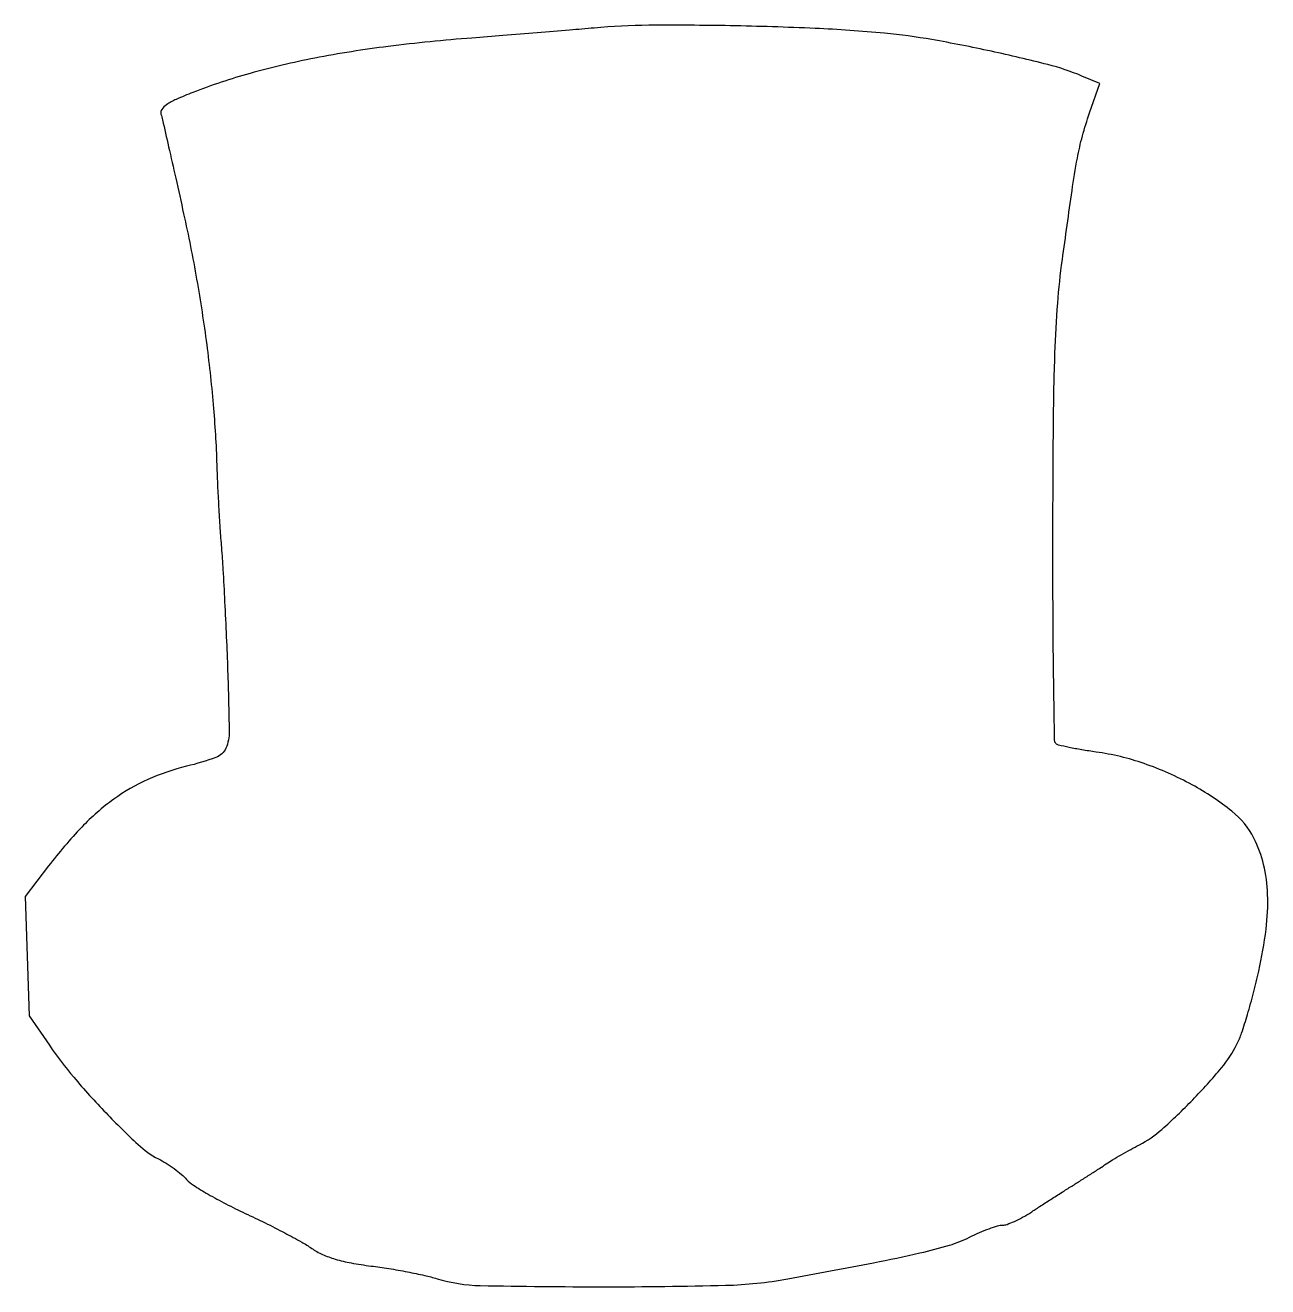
# Model space of a CAD drawing. Extents: x 0 to 244, y 0 to 248.
import ezdxf

# ---------------------------------------------------------------- set-up
doc = ezdxf.new("R2010")
doc.units = 0

msp = doc.modelspace()

# ---------------------------------------------------------------- linework, layer by layer
msp.add_lwpolyline([(111.5, 246.969937, -0.001351), (106.68333, 246.549271, -0.0006), (100.328737, 246.019259, -0.000594), (93.599205, 245.474149, -0.000802), (87.512721, 244.998229, 0.011863), (71.075683, 243.346458, 0.017165), (56.66249, 241.046982, 0.019316), (43.965839, 238.058604, 0.025808), (32.734665, 234.31936, 0.010906), (29.45331, 232.95207, 0.044058), (27.557015, 231.904576, 0.086902), (26.60265, 230.986346, 0.235508), (26.44927, 230.085997, -0.016991), (26.757736, 228.925851, -0.000439), (27.958841, 223.678387, -0.00093), (29.352497, 217.512124, -0.000635), (30.914274, 210.5, -0.010867), (33.467751, 197.649122, -0.011154), (35.435745, 184.810735, -0.011501), (36.775211, 172.316291, -0.013762), (37.44086, 160.5, 0.004695), (37.566323, 157.212204, 0.002353), (37.783456, 153.059375, 0.002336), (38.048413, 148.764678, 0.003452), (38.324449, 145, -0.005482), (38.623877, 140.675617, -0.001866), (38.966463, 134.388285, -0.001855), (39.293176, 127.441016, -0.002136), (39.55194, 120.811182, -0.004501), (39.858362, 108.907644, -0.106017), (39.211435, 105.623754, -0.208793), (37.254792, 103.788594, -0.025591), (31.5, 102.067973, 0.04529), (23.888001, 99.461714, 0.05129), (17.202742, 95.608318, 0.046066), (10.896461, 90.105734, 0.02719), (4.399759, 82.5), (-0.185666, 76.5), (0.210164, 64.794698), (0.605995, 53.089397), (4.552997, 47.314434, 0.026032), (9.346368, 41.029924, 0.015358), (15.674307, 34.020731, 0.013673), (21.955726, 27.826926, 0.06989), (25.959207, 25.020004, -0.022926), (27.461274, 24.164424, -0.016805), (29.047392, 23.085767, -0.017051), (30.482676, 21.960468, -0.035729), (31.5, 20.973115, 0.068341), (32.819332, 19.849607, 0.011082), (35.703125, 18.094309, 0.012047), (39.216211, 16.17273, 0.010339), (43, 14.318041, -0.00617), (46.898141, 12.447446, -0.006141), (50.755075, 10.478369, -0.006033), (54.083026, 8.675895, -0.023853), (56.059829, 7.447124, 0.045245), (58.165398, 6.259895, 0.033406), (60.674108, 5.326474, 0.027126), (63.775575, 4.58333, 0.014051), (67.714948, 3.976512, -0.008973), (71.169329, 3.480252, -0.007274), (74.85543, 2.82784, -0.00736), (78.237279, 2.126639, -0.018852), (80.655119, 1.491548, 0.068868), (89.150882, 0.146228, 0.004787), (113.413315, -0.095342, 0.006332), (137.315021, 0.198235, 0.03935), (149.5, 1.465199, 0.001674), (166.341791, 4.627639, 0.009025), (175.460952, 6.542826, 0.016404), (181.239878, 8.066932, 0.043252), (185.216756, 9.642079, -0.013311), (187.149403, 10.54474, -0.014917), (189.056004, 11.307361, -0.014305), (190.709485, 11.859083, -0.073494), (191.663006, 12, 0.085898), (192.571734, 12.157277, 0.020405), (194.001812, 12.734375, 0.020396), (195.613102, 13.543046, 0.018881), (197.196249, 14.5, -0.001936), (198.958465, 15.648462, -0.001054), (201.131086, 17.045954, -0.00105), (203.346396, 18.457764, -0.001666), (205.25, 19.656438, 0.001876), (207.062593, 20.798871, 0.001529), (208.99495, 22.035257, 0.001544), (210.767168, 23.184595, 0.004043), (212.030681, 24.024226, -0.012626), (213.278532, 24.822918, -0.005401), (214.983962, 25.829731, -0.00534), (216.825734, 26.864337, -0.007004), (218.530681, 27.767453, 0.064163), (222.932703, 30.787248, 0.017705), (228.999768, 36.609677, 0.017915), (234.658208, 42.872557, 0.059799), (237.686374, 47.5, 0.033783), (238.598893, 49.704494, 0.008775), (239.761016, 53.365494, 0.008882), (240.94082, 57.594526, 0.00896), (241.966028, 61.850618, 0.022856), (243.400467, 70.071214, 0.040799), (243.712416, 76.922901, 0.04896), (242.923915, 82.776543, 0.060073), (241.024549, 87.95188, 0.107274), (236.706517, 93.232223, 0.04306), (228.890313, 98.415093, 0.041207), (219.466723, 102.590561, 0.049295), (210.031368, 104.861703, -0.007087), (207.214756, 105.292796, -0.010186), (204.735129, 105.760481, -0.006355), (202.683505, 106.218192, -0.139143), (202.151656, 106.514796, -0.194907), (201.885756, 107.142697, -0.00034), (201.710156, 118.920772, -0.002446), (201.586242, 132.194853, -0.001503), (201.563768, 147.833118, -0.001683), (201.671445, 169.656683, -0.006551), (201.960467, 183.159681, -0.010385), (202.501079, 192.930886, -0.015173), (203.416139, 201.5, -0.001338), (205.318971, 215.061351, -0.010245), (206.360067, 221.408873, -0.02033), (207.355019, 225.781894, -0.017496), (208.745596, 230.287532), (210.756107, 236.075065), (207.237089, 237.545405, 0.036273), (200.553842, 239.784398, 0.00934), (189.472898, 242.403122, 0.009974), (177.811333, 244.687519, 0.019935), (168.5, 245.939255, 0.012184), (154.867789, 246.88685, 0.006738), (138.186029, 247.413451, 0.006515), (122.212101, 247.494141, 0.020462)], format="xyb", close=True)

doc.saveas('drawing.dxf')
